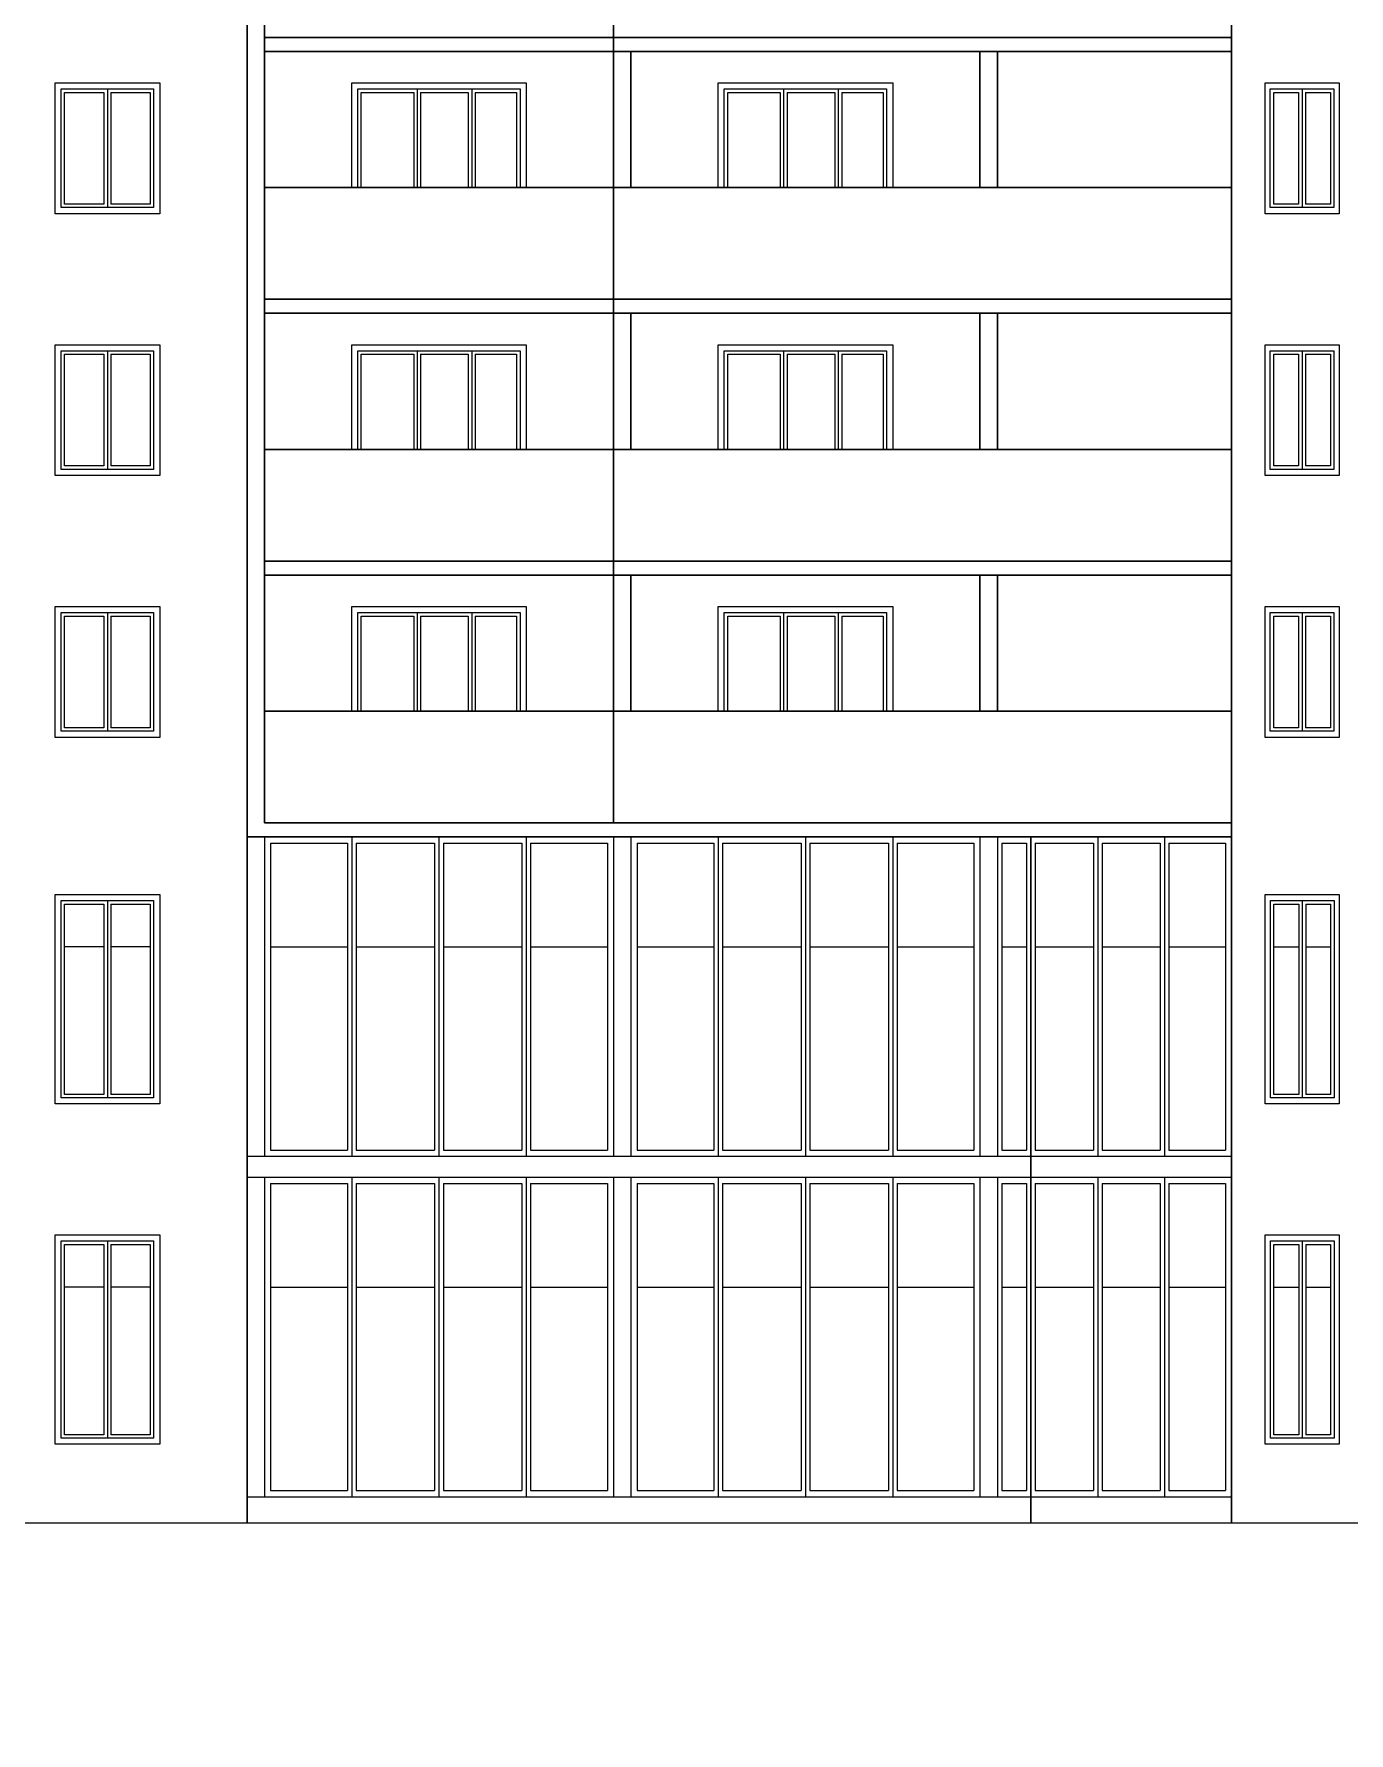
# Model space of a CAD drawing. Header units: inches. Extents: x -634 to 3638, y -6930911 to 5552.
# Drawn here: x 2327.81 to 2342.35, y 3390.96 to 3409.74 of the extents above; entities that cross this region are included whole.
import ezdxf

# ---------------------------------------------------------------- set-up
doc = ezdxf.new("R2010")
doc.units = ezdxf.units.IN
doc.header["$MEASUREMENT"] = 0
doc.linetypes.add('Dashed', pattern=[1128.888893, 564.444447, -564.444447])
for name, color, linetype, lineweight in [('ELEV', 134, 'Continuous', 18), ('фасады', 7, 'Continuous', 30), ('фасады2', 7, 'Continuous', 25)]:
    doc.layers.add(name, color=color, linetype=linetype, lineweight=lineweight)
doc.layers.add('развертка', color=7, linetype='Continuous')

msp = doc.modelspace()

# ---------------------------------------------------------------- hatches: boundary and pattern name
at = {"layer": 'ELEV', "linetype": 'Continuous'}
h = msp.add_hatch(dxfattribs=at)
h.set_pattern_fill('ANSI31', color=256, scale=0.01044, style=0)
h.set_pattern_definition([(45, (1262.311104, 3366.587935), (-0.02343928418428, 0.02343928418428), [])])
edge = h.paths.add_edge_path()
edge.add_ellipse((1445.78234, 3471.96182), major_axis=(0, 6932302.83262), ratio=0.00000001506, start_angle=89.999976115149, end_angle=270.000023884851)
edge.add_line((1445.67794, 3474.85168), (1445.67794, 3528.48347))
edge.add_line((1445.67794, 3528.48347), (1445.88675, 3528.48347))
edge.add_line((1445.88675, 3528.48347), (1445.88675, 3474.85168))

# ---------------------------------------------------------------- linework, layer by layer
at = {"layer": 'развертка'}
msp.add_line((1883.34432, 3393.27998), (2396.27892, 3393.27998), dxfattribs=at)
at = {"layer": 'фасады', "color": 7, "linetype": 'Dashed', "ltscale": 100}
for points in [[(2330.16787, 3412.43762), (2330.16787, 3409.54372)], [(2330.36079, 3412.43762), (2330.36079, 3409.54372)], [(2334.21933, 3412.43762), (2334.21933, 3409.54372)], [(2341.05184, 3412.43762), (2341.05184, 3409.54372)], [(2330.36079, 3409.69806), (2341.05184, 3409.69806)], [(2330.16787, 3409.54372), (2330.16787, 3406.64982)], [(2330.36079, 3409.54372), (2330.36079, 3406.64982)], [(2330.36079, 3409.54372), (2341.05184, 3409.54372)], [(2334.21933, 3409.54372), (2334.21933, 3406.64982)], [(2334.41226, 3409.54372), (2334.41226, 3408.03889)], [(2338.27079, 3409.54372), (2338.27079, 3408.03889)], [(2338.46372, 3409.54372), (2338.46372, 3408.03889)], [(2341.05184, 3409.54372), (2341.05184, 3406.64982)], [(2330.36079, 3408.03889), (2341.05184, 3408.03889)], [(2330.36079, 3406.80416), (2341.05184, 3406.80416)], [(2330.16787, 3406.64982), (2330.16787, 3403.75591)], [(2330.36079, 3406.64982), (2330.36079, 3403.75591)], [(2330.36079, 3406.64982), (2341.05184, 3406.64982)], [(2334.21933, 3406.64982), (2334.21933, 3403.75591)], [(2334.41226, 3406.64982), (2334.41226, 3405.14499)], [(2338.27079, 3406.64982), (2338.27079, 3405.14499)], [(2338.46372, 3406.64982), (2338.46372, 3405.14499)], [(2341.05184, 3406.64982), (2341.05184, 3403.75591)], [(2330.36079, 3405.14499), (2341.05184, 3405.14499)], [(2330.36079, 3403.91025), (2341.05184, 3403.91025)], [(2330.16787, 3403.75591), (2330.16787, 3400.86201)], [(2330.36079, 3403.75591), (2330.36079, 3401.01635)], [(2330.36079, 3403.75591), (2341.05184, 3403.75591)], [(2334.21933, 3403.75591), (2334.21933, 3401.01635)], [(2334.41226, 3403.75591), (2334.41226, 3402.25108)], [(2338.27079, 3403.75591), (2338.27079, 3402.25108)], [(2338.46372, 3403.75591), (2338.46372, 3402.25108)], [(2341.05184, 3403.75591), (2341.05184, 3400.86201)], [(2330.36079, 3402.25108), (2341.05184, 3402.25108)], [(2330.36079, 3401.01635), (2341.05184, 3401.01635)], [(2330.16787, 3400.86201), (2341.05184, 3400.86201)], [(2330.16787, 3400.86201), (2330.16787, 3397.09994)], [(2330.16787, 3400.86201), (2341.05184, 3400.86201)], [(2338.83318, 3400.86201), (2338.83318, 3397.09994)], [(2341.05184, 3400.86201), (2341.05184, 3397.09994)], [(2330.16787, 3397.09994), (2330.16787, 3393.27998)], [(2338.83318, 3397.09994), (2338.83318, 3393.27998)], [(2341.05184, 3397.09994), (2341.05184, 3393.27998)]]:
    msp.add_lwpolyline(points, dxfattribs=at)
at = {"layer": 'фасады2', "color": 7, "ltscale": 100}
for p, q in [((2341.47965, 3407.81702), (2341.47965, 3409.12893)), ((2341.47965, 3409.12893), (2342.18383, 3409.12893)), ((2341.51824, 3407.85561), (2341.51824, 3409.09034)), ((2341.51824, 3409.09034), (2341.79316, 3409.09034)), ((2341.87033, 3409.09034), (2342.14525, 3409.09034)), ((2342.14525, 3409.09034), (2342.14525, 3407.85561)), ((2342.18383, 3409.12893), (2342.18383, 3407.81702)), ((2342.18383, 3407.81702), (2341.47965, 3407.81702)), ((2341.79316, 3407.85561), (2341.51824, 3407.85561)), ((2342.14525, 3407.85561), (2341.87033, 3407.85561)), ((2341.47965, 3404.92312), (2341.47965, 3406.23502)), ((2341.47965, 3406.23502), (2342.18383, 3406.23502)), ((2341.51824, 3404.96171), (2341.51824, 3406.19644)), ((2341.51824, 3406.19644), (2341.79316, 3406.19644)), ((2341.87033, 3406.19644), (2342.14525, 3406.19644)), ((2342.14525, 3406.19644), (2342.14525, 3404.96171)), ((2342.18383, 3406.23502), (2342.18383, 3404.92312)), ((2342.18383, 3404.92312), (2341.47965, 3404.92312)), ((2341.79316, 3404.96171), (2341.51824, 3404.96171)), ((2342.14525, 3404.96171), (2341.87033, 3404.96171)), ((2341.47965, 3402.02922), (2341.47965, 3403.34112)), ((2341.47965, 3403.34112), (2342.18383, 3403.34112)), ((2341.51824, 3402.0678), (2341.51824, 3403.30253)), ((2341.51824, 3403.30253), (2341.79316, 3403.30253)), ((2341.87033, 3403.30253), (2342.14525, 3403.30253)), ((2342.14525, 3403.30253), (2342.14525, 3402.0678)), ((2342.18383, 3403.34112), (2342.18383, 3402.02922)), ((2342.18383, 3402.02922), (2341.47965, 3402.02922)), ((2341.79316, 3402.0678), (2341.51824, 3402.0678)), ((2342.14525, 3402.0678), (2341.87033, 3402.0678)), ((2341.48044, 3397.97775), (2341.48044, 3400.15783)), ((2341.48044, 3400.15783), (2342.18462, 3400.15783)), ((2341.51902, 3398.01634), (2341.51902, 3400.11924)), ((2341.51902, 3400.11924), (2341.79394, 3400.11924)), ((2341.87111, 3400.11924), (2342.14603, 3400.11924)), ((2342.14603, 3400.11924), (2342.14603, 3398.01634)), ((2342.18462, 3400.15783), (2342.18462, 3397.97775)), ((2342.18462, 3397.97775), (2341.48044, 3397.97775)), ((2341.79394, 3398.01634), (2341.51902, 3398.01634)), ((2342.14603, 3398.01634), (2341.87111, 3398.01634)), ((2341.48044, 3394.21568), (2341.48044, 3396.39575)), ((2341.48044, 3396.39575), (2342.18462, 3396.39575)), ((2341.51902, 3394.25426), (2341.51902, 3396.35717)), ((2341.51902, 3396.35717), (2341.79394, 3396.35717)), ((2341.87111, 3396.35717), (2342.14603, 3396.35717)), ((2342.14603, 3396.35717), (2342.14603, 3394.25426)), ((2342.18462, 3396.39575), (2342.18462, 3394.21568)), ((2341.79394, 3394.25426), (2341.51902, 3394.25426)), ((2342.14603, 3394.25426), (2341.87111, 3394.25426)), ((2342.18462, 3394.21568), (2341.48044, 3394.21568))]:
    msp.add_line(p, q, dxfattribs=at)
for points in [[(2328.04567, 3409.19645), (2329.20323, 3409.19645), (2329.20323, 3407.7495), (2328.04567, 3407.7495)], [(2328.11319, 3409.12893), (2329.13571, 3409.12893), (2329.13571, 3407.81702), (2328.11319, 3407.81702)], [(2341.42177, 3409.19645), (2342.24171, 3409.19645), (2342.24171, 3407.7495), (2341.42177, 3407.7495)], [(2328.04567, 3406.30255), (2329.20323, 3406.30255), (2329.20323, 3404.8556), (2328.04567, 3404.8556)], [(2341.42177, 3406.30255), (2342.24171, 3406.30255), (2342.24171, 3404.8556), (2341.42177, 3404.8556)], [(2328.11319, 3406.23502), (2329.13571, 3406.23502), (2329.13571, 3404.92312), (2328.11319, 3404.92312)], [(2328.04567, 3403.40864), (2329.20323, 3403.40864), (2329.20323, 3401.96169), (2328.04567, 3401.96169)], [(2328.11319, 3403.34112), (2329.13571, 3403.34112), (2329.13571, 3402.02922), (2328.11319, 3402.02922)], [(2341.42177, 3403.40864), (2342.24171, 3403.40864), (2342.24171, 3401.96169), (2341.42177, 3401.96169)], [(2328.04567, 3400.22535), (2329.20323, 3400.22535), (2329.20323, 3397.91023), (2328.04567, 3397.91023)], [(2328.11319, 3400.15783), (2329.13571, 3400.15783), (2329.13571, 3397.97775), (2328.11319, 3397.97775)], [(2341.42256, 3400.22535), (2342.2425, 3400.22535), (2342.2425, 3397.91023), (2341.42256, 3397.91023)], [(2328.04567, 3396.46328), (2329.20323, 3396.46328), (2329.20323, 3394.14815), (2328.04567, 3394.14815)], [(2328.11319, 3396.39575), (2329.13571, 3396.39575), (2329.13571, 3394.21568), (2328.11319, 3394.21568)], [(2341.42256, 3396.46328), (2342.2425, 3396.46328), (2342.2425, 3394.14815), (2341.42256, 3394.14815)]]:
    msp.add_lwpolyline(points, close=True, dxfattribs=at)
for points in [[(2328.58587, 3407.85561), (2328.15178, 3407.85561), (2328.15178, 3409.09034), (2328.58587, 3409.09034)], [(2328.58587, 3409.09034), (2328.58587, 3407.85561)], [(2328.62445, 3409.12893), (2328.62445, 3407.81702)], [(2328.66304, 3409.09034), (2329.09712, 3409.09034), (2329.09712, 3407.85561), (2328.66304, 3407.85561)], [(2328.66304, 3409.09034), (2328.66304, 3407.85561)], [(2341.79316, 3409.09034), (2341.79316, 3407.85561)], [(2341.79316, 3409.09034), (2341.79316, 3407.85561)], [(2341.83174, 3409.12893), (2341.83174, 3407.81702)], [(2341.87033, 3409.09034), (2341.87033, 3407.85561)], [(2328.58587, 3404.96171), (2328.15178, 3404.96171), (2328.15178, 3406.19644), (2328.58587, 3406.19644)], [(2328.58587, 3406.19644), (2328.58587, 3404.96171)], [(2328.62445, 3406.23502), (2328.62445, 3404.92312)], [(2328.66304, 3406.19644), (2329.09712, 3406.19644), (2329.09712, 3404.96171), (2328.66304, 3404.96171)], [(2328.66304, 3406.19644), (2328.66304, 3404.96171)], [(2341.79316, 3406.19644), (2341.79316, 3404.96171)], [(2341.79316, 3406.19644), (2341.79316, 3404.96171)], [(2341.83174, 3406.23502), (2341.83174, 3404.92312)], [(2341.87033, 3406.19644), (2341.87033, 3404.96171)], [(2328.58587, 3402.0678), (2328.15178, 3402.0678), (2328.15178, 3403.30253), (2328.58587, 3403.30253)], [(2328.58587, 3403.30253), (2328.58587, 3402.0678)], [(2328.62445, 3403.34112), (2328.62445, 3402.02922)], [(2328.66304, 3403.30253), (2329.09712, 3403.30253), (2329.09712, 3402.0678), (2328.66304, 3402.0678)], [(2328.66304, 3403.30253), (2328.66304, 3402.0678)], [(2341.79316, 3403.30253), (2341.79316, 3402.0678)], [(2341.79316, 3403.30253), (2341.79316, 3402.0678)], [(2341.83174, 3403.34112), (2341.83174, 3402.02922)], [(2341.87033, 3403.30253), (2341.87033, 3402.0678)], [(2328.58587, 3398.01634), (2328.15178, 3398.01634), (2328.15178, 3400.11924), (2328.58587, 3400.11924)], [(2328.58587, 3400.11924), (2328.58587, 3398.01634)], [(2328.62445, 3400.15783), (2328.62445, 3397.97775)], [(2328.66304, 3400.11924), (2329.09712, 3400.11924), (2329.09712, 3398.01634), (2328.66304, 3398.01634)], [(2328.66304, 3400.11924), (2328.66304, 3398.01634)], [(2341.79394, 3400.11924), (2341.79394, 3398.01634)], [(2341.83253, 3400.15783), (2341.83253, 3397.97775)], [(2341.87111, 3400.11924), (2341.87111, 3398.01634)], [(2341.79394, 3399.25107), (2341.79394, 3398.01634)], [(2328.58587, 3394.25426), (2328.15178, 3394.25426), (2328.15178, 3396.35717), (2328.58587, 3396.35717)], [(2328.58587, 3396.35717), (2328.58587, 3394.25426)], [(2328.62445, 3396.39575), (2328.62445, 3394.21568)], [(2328.66304, 3396.35717), (2329.09712, 3396.35717), (2329.09712, 3394.25426), (2328.66304, 3394.25426)], [(2328.66304, 3396.35717), (2328.66304, 3394.25426)], [(2341.79394, 3396.35717), (2341.79394, 3394.25426)], [(2341.83253, 3396.39575), (2341.83253, 3394.21568)], [(2341.87111, 3396.35717), (2341.87111, 3394.25426)], [(2341.79394, 3395.489), (2341.79394, 3394.25426)]]:
    msp.add_lwpolyline(points, dxfattribs=at)
at = {"layer": 'фасады2', "color": 7, "linetype": 'Dashed', "ltscale": 100}
for points in [[(2331.32543, 3408.03889), (2331.32543, 3409.19645), (2333.2547, 3409.19645), (2333.2547, 3408.03889)], [(2331.39295, 3408.03889), (2331.39295, 3409.12893), (2333.18717, 3409.12893), (2333.18717, 3408.03889)], [(2331.43154, 3408.03889), (2331.43154, 3409.09034), (2332.01032, 3409.09034)], [(2332.01032, 3409.09034), (2332.01032, 3408.03889)], [(2332.0489, 3409.12893), (2332.0489, 3408.03889)], [(2332.08749, 3409.09034), (2332.08749, 3408.03889)], [(2332.08749, 3409.09034), (2332.61321, 3409.09034)], [(2332.61321, 3409.09034), (2332.61321, 3408.03889)], [(2332.6518, 3409.12893), (2332.6518, 3408.03889)], [(2332.69038, 3409.09034), (2332.69038, 3408.03889)], [(2332.69038, 3409.09034), (2333.14859, 3409.09034), (2333.14859, 3408.03889)], [(2335.37689, 3408.03889), (2335.37689, 3409.19645), (2337.30616, 3409.19645), (2337.30616, 3408.03889)], [(2335.44442, 3408.03889), (2335.44442, 3409.12893), (2337.23864, 3409.12893), (2337.23864, 3408.03889)], [(2335.483, 3408.03889), (2335.483, 3409.09034), (2336.06178, 3409.09034)], [(2336.06178, 3409.09034), (2336.06178, 3408.03889)], [(2336.10037, 3409.12893), (2336.10037, 3408.03889)], [(2336.13895, 3409.09034), (2336.13895, 3408.03889)], [(2336.13895, 3409.09034), (2336.66468, 3409.09034)], [(2336.66468, 3409.09034), (2336.66468, 3408.03889)], [(2336.70326, 3409.12893), (2336.70326, 3408.03889)], [(2336.74185, 3409.09034), (2336.74185, 3408.03889)], [(2336.74185, 3409.09034), (2337.20005, 3409.09034), (2337.20005, 3408.03889)], [(2331.32543, 3405.14499), (2331.32543, 3406.30255), (2333.2547, 3406.30255), (2333.2547, 3405.14499)], [(2335.37689, 3405.14499), (2335.37689, 3406.30255), (2337.30616, 3406.30255), (2337.30616, 3405.14499)], [(2331.39295, 3405.14499), (2331.39295, 3406.23502), (2333.18717, 3406.23502), (2333.18717, 3405.14499)], [(2331.43154, 3405.14499), (2331.43154, 3406.19644), (2332.01032, 3406.19644)], [(2332.01032, 3406.19644), (2332.01032, 3405.14499)], [(2332.0489, 3406.23502), (2332.0489, 3405.14499)], [(2332.08749, 3406.19644), (2332.08749, 3405.14499)], [(2332.08749, 3406.19644), (2332.61321, 3406.19644)], [(2332.61321, 3406.19644), (2332.61321, 3405.14499)], [(2332.6518, 3406.23502), (2332.6518, 3405.14499)], [(2332.69038, 3406.19644), (2332.69038, 3405.14499)], [(2332.69038, 3406.19644), (2333.14859, 3406.19644), (2333.14859, 3405.14499)], [(2335.44442, 3405.14499), (2335.44442, 3406.23502), (2337.23864, 3406.23502), (2337.23864, 3405.14499)], [(2335.483, 3405.14499), (2335.483, 3406.19644), (2336.06178, 3406.19644)], [(2336.06178, 3406.19644), (2336.06178, 3405.14499)], [(2336.10037, 3406.23502), (2336.10037, 3405.14499)], [(2336.13895, 3406.19644), (2336.13895, 3405.14499)], [(2336.13895, 3406.19644), (2336.66468, 3406.19644)], [(2336.66468, 3406.19644), (2336.66468, 3405.14499)], [(2336.70326, 3406.23502), (2336.70326, 3405.14499)], [(2336.74185, 3406.19644), (2336.74185, 3405.14499)], [(2336.74185, 3406.19644), (2337.20005, 3406.19644), (2337.20005, 3405.14499)], [(2331.32543, 3402.25108), (2331.32543, 3403.40864), (2333.2547, 3403.40864), (2333.2547, 3402.25108)], [(2331.39295, 3402.25108), (2331.39295, 3403.34112), (2333.18717, 3403.34112), (2333.18717, 3402.25108)], [(2331.43154, 3402.25108), (2331.43154, 3403.30253), (2332.01032, 3403.30253)], [(2332.01032, 3403.30253), (2332.01032, 3402.25108)], [(2332.0489, 3403.34112), (2332.0489, 3402.25108)], [(2332.08749, 3403.30253), (2332.08749, 3402.25108)], [(2332.08749, 3403.30253), (2332.61321, 3403.30253)], [(2332.61321, 3403.30253), (2332.61321, 3402.25108)], [(2332.6518, 3403.34112), (2332.6518, 3402.25108)], [(2332.69038, 3403.30253), (2332.69038, 3402.25108)], [(2332.69038, 3403.30253), (2333.14859, 3403.30253), (2333.14859, 3402.25108)], [(2335.37689, 3402.25108), (2335.37689, 3403.40864), (2337.30616, 3403.40864), (2337.30616, 3402.25108)], [(2335.44442, 3402.25108), (2335.44442, 3403.34112), (2337.23864, 3403.34112), (2337.23864, 3402.25108)], [(2335.483, 3402.25108), (2335.483, 3403.30253), (2336.06178, 3403.30253)], [(2336.06178, 3403.30253), (2336.06178, 3402.25108)], [(2336.10037, 3403.34112), (2336.10037, 3402.25108)], [(2336.13895, 3403.30253), (2336.13895, 3402.25108)], [(2336.13895, 3403.30253), (2336.66468, 3403.30253)], [(2336.66468, 3403.30253), (2336.66468, 3402.25108)], [(2336.70326, 3403.34112), (2336.70326, 3402.25108)], [(2336.74185, 3403.30253), (2336.74185, 3402.25108)], [(2336.74185, 3403.30253), (2337.20005, 3403.30253), (2337.20005, 3402.25108)], [(2330.36079, 3400.86201), (2330.36079, 3397.33145)], [(2330.42832, 3400.79448), (2331.2772, 3400.79448)], [(2330.42832, 3400.79448), (2330.42832, 3397.39897)], [(2331.2772, 3400.79448), (2331.2772, 3397.39897)], [(2331.32543, 3400.86201), (2331.32543, 3397.33145)], [(2331.37366, 3400.79448), (2331.37366, 3397.39897)], [(2331.37366, 3400.79448), (2332.24183, 3400.79448)], [(2332.24183, 3400.79448), (2332.24183, 3397.39897)], [(2332.29006, 3400.86201), (2332.29006, 3397.33145)], [(2332.33829, 3400.79448), (2332.33829, 3397.39897)], [(2332.33829, 3400.79448), (2333.20646, 3400.79448)], [(2333.20646, 3400.79448), (2333.20646, 3397.39897)], [(2333.2547, 3400.86201), (2333.2547, 3397.33145)], [(2333.30293, 3400.79448), (2333.30293, 3397.39897)], [(2333.30293, 3400.79448), (2334.15181, 3400.79448)], [(2334.15181, 3400.79448), (2334.15181, 3397.39897)], [(2334.21933, 3400.86201), (2334.21933, 3397.33145)], [(2334.41226, 3400.86201), (2334.41226, 3397.33145)], [(2334.47978, 3400.79448), (2335.32866, 3400.79448)], [(2334.47978, 3400.79448), (2334.47978, 3397.39897)], [(2335.32866, 3400.79448), (2335.32866, 3397.39897)], [(2335.37689, 3400.86201), (2335.37689, 3397.33145)], [(2335.42512, 3400.79448), (2335.42512, 3397.39897)], [(2335.42512, 3400.79448), (2336.29329, 3400.79448)], [(2336.29329, 3400.79448), (2336.29329, 3397.39897)], [(2336.34153, 3400.86201), (2336.34153, 3397.33145)], [(2336.38976, 3400.79448), (2336.38976, 3397.39897)], [(2336.38976, 3400.79448), (2337.25793, 3400.79448)], [(2337.25793, 3400.79448), (2337.25793, 3397.39897)], [(2337.30616, 3400.86201), (2337.30616, 3397.33145)], [(2337.35439, 3400.79448), (2337.35439, 3397.39897)], [(2337.35439, 3400.79448), (2338.20327, 3400.79448)], [(2338.20327, 3400.79448), (2338.20327, 3397.39897)], [(2338.27079, 3400.86201), (2338.27079, 3397.33145)], [(2338.27079, 3400.86201), (2338.27079, 3397.33145)], [(2338.46372, 3400.86201), (2338.46372, 3397.33145)], [(2338.51195, 3400.79448), (2338.78494, 3400.79448)], [(2338.51195, 3400.79448), (2338.51195, 3397.39897)], [(2338.78494, 3400.79448), (2338.78494, 3397.39897)], [(2338.88141, 3400.79448), (2338.88141, 3397.39897)], [(2338.88141, 3400.79448), (2339.52385, 3400.79448)], [(2339.52385, 3400.79448), (2339.52385, 3397.39897)], [(2339.57209, 3400.86201), (2339.57209, 3397.33145)], [(2339.62032, 3400.79448), (2339.62032, 3397.39897)], [(2339.62032, 3400.79448), (2340.26276, 3400.79448)], [(2340.26276, 3400.79448), (2340.26276, 3397.39897)], [(2340.311, 3400.86201), (2340.311, 3397.33145)], [(2340.35923, 3400.79448), (2340.98431, 3400.79448)], [(2340.35923, 3400.79448), (2340.35923, 3397.39897)], [(2340.98431, 3400.79448), (2340.98431, 3397.39897)], [(2328.58587, 3399.64657), (2328.15178, 3399.64657)], [(2329.09712, 3399.64657), (2328.66304, 3399.64657)], [(2330.42832, 3399.64657), (2331.2772, 3399.64657)], [(2331.37366, 3399.64657), (2332.24183, 3399.64657)], [(2332.33829, 3399.64657), (2333.20646, 3399.64657)], [(2333.30293, 3399.64657), (2334.15181, 3399.64657)], [(2334.47978, 3399.64657), (2335.32866, 3399.64657)], [(2335.42512, 3399.64657), (2336.29329, 3399.64657)], [(2336.38976, 3399.64657), (2337.25793, 3399.64657)], [(2337.35439, 3399.64657), (2338.20327, 3399.64657)], [(2338.51195, 3399.64657), (2338.78494, 3399.64657)], [(2338.88141, 3399.64657), (2339.52385, 3399.64657)], [(2339.62032, 3399.64657), (2340.26276, 3399.64657)], [(2340.35923, 3399.64657), (2340.98431, 3399.64657)], [(2341.51902, 3399.64657), (2341.79394, 3399.64657)], [(2341.87111, 3399.64657), (2342.14603, 3399.64657)], [(2330.16787, 3397.33145), (2334.41226, 3397.33145)], [(2330.42832, 3397.39897), (2331.2772, 3397.39897)], [(2331.37366, 3397.39897), (2332.24183, 3397.39897)], [(2332.33829, 3397.39897), (2333.20646, 3397.39897)], [(2333.30293, 3397.39897), (2334.15181, 3397.39897)], [(2334.41226, 3397.33145), (2338.83318, 3397.33145)], [(2334.47978, 3397.39897), (2335.32866, 3397.39897)], [(2335.42512, 3397.39897), (2336.29329, 3397.39897)], [(2336.38976, 3397.39897), (2337.25793, 3397.39897)], [(2337.35439, 3397.39897), (2338.20327, 3397.39897)], [(2338.51195, 3397.39897), (2338.78494, 3397.39897)], [(2338.83318, 3397.33145), (2341.05184, 3397.33145)], [(2338.88141, 3397.39897), (2339.52385, 3397.39897)], [(2339.62032, 3397.39897), (2340.26276, 3397.39897)], [(2340.35923, 3397.39897), (2340.98431, 3397.39897)], [(2330.16787, 3397.09994), (2341.05184, 3397.09994)], [(2330.36079, 3397.09994), (2330.36079, 3393.56937)], [(2331.32543, 3397.09994), (2331.32543, 3393.56937)], [(2332.29006, 3397.09994), (2332.29006, 3393.56937)], [(2333.2547, 3397.09994), (2333.2547, 3393.56937)], [(2334.21933, 3397.09994), (2334.21933, 3393.56937)], [(2334.41226, 3397.09994), (2334.41226, 3393.56937)], [(2335.37689, 3397.09994), (2335.37689, 3393.56937)], [(2336.34153, 3397.09994), (2336.34153, 3393.56937)], [(2337.30616, 3397.09994), (2337.30616, 3393.56937)], [(2338.27079, 3397.09994), (2338.27079, 3393.56937)], [(2338.27079, 3397.09994), (2338.27079, 3393.56937)], [(2338.46372, 3397.09994), (2338.46372, 3393.56937)], [(2339.57209, 3397.09994), (2339.57209, 3393.56937)], [(2340.311, 3397.09994), (2340.311, 3393.56937)], [(2330.42832, 3397.03241), (2331.2772, 3397.03241)], [(2330.42832, 3397.03241), (2330.42832, 3393.6369)], [(2331.2772, 3397.03241), (2331.2772, 3393.6369)], [(2331.37366, 3397.03241), (2331.37366, 3393.6369)], [(2331.37366, 3397.03241), (2332.24183, 3397.03241)], [(2332.24183, 3397.03241), (2332.24183, 3393.6369)], [(2332.33829, 3397.03241), (2332.33829, 3393.6369)], [(2332.33829, 3397.03241), (2333.20646, 3397.03241)], [(2333.20646, 3397.03241), (2333.20646, 3393.6369)], [(2333.30293, 3397.03241), (2333.30293, 3393.6369)], [(2333.30293, 3397.03241), (2334.15181, 3397.03241)], [(2334.15181, 3397.03241), (2334.15181, 3393.6369)], [(2334.47978, 3397.03241), (2335.32866, 3397.03241)], [(2334.47978, 3397.03241), (2334.47978, 3393.6369)], [(2335.32866, 3397.03241), (2335.32866, 3393.6369)], [(2335.42512, 3397.03241), (2335.42512, 3393.6369)], [(2335.42512, 3397.03241), (2336.29329, 3397.03241)], [(2336.29329, 3397.03241), (2336.29329, 3393.6369)], [(2336.38976, 3397.03241), (2336.38976, 3393.6369)], [(2336.38976, 3397.03241), (2337.25793, 3397.03241)], [(2337.25793, 3397.03241), (2337.25793, 3393.6369)], [(2337.35439, 3397.03241), (2337.35439, 3393.6369)], [(2337.35439, 3397.03241), (2338.20327, 3397.03241)], [(2338.20327, 3397.03241), (2338.20327, 3393.6369)], [(2338.51195, 3397.03241), (2338.78494, 3397.03241)], [(2338.51195, 3397.03241), (2338.51195, 3393.6369)], [(2338.78494, 3397.03241), (2338.78494, 3393.6369)], [(2338.88141, 3397.03241), (2338.88141, 3393.6369)], [(2338.88141, 3397.03241), (2339.52385, 3397.03241)], [(2339.52385, 3397.03241), (2339.52385, 3393.6369)], [(2339.62032, 3397.03241), (2339.62032, 3393.6369)], [(2339.62032, 3397.03241), (2340.26276, 3397.03241)], [(2340.26276, 3397.03241), (2340.26276, 3393.6369)], [(2340.35923, 3397.03241), (2340.98431, 3397.03241)], [(2340.35923, 3397.03241), (2340.35923, 3393.6369)], [(2340.98431, 3397.03241), (2340.98431, 3393.6369)], [(2328.58587, 3395.8845), (2328.15178, 3395.8845)], [(2329.09712, 3395.8845), (2328.66304, 3395.8845)], [(2330.42832, 3395.8845), (2331.2772, 3395.8845)], [(2331.37366, 3395.8845), (2332.24183, 3395.8845)], [(2332.33829, 3395.8845), (2333.20646, 3395.8845)], [(2333.30293, 3395.8845), (2334.15181, 3395.8845)], [(2334.47978, 3395.8845), (2335.32866, 3395.8845)], [(2335.42512, 3395.8845), (2336.29329, 3395.8845)], [(2336.38976, 3395.8845), (2337.25793, 3395.8845)], [(2337.35439, 3395.8845), (2338.20327, 3395.8845)], [(2338.51195, 3395.8845), (2338.78494, 3395.8845)], [(2338.88141, 3395.8845), (2339.52385, 3395.8845)], [(2339.62032, 3395.8845), (2340.26276, 3395.8845)], [(2340.35923, 3395.8845), (2340.98431, 3395.8845)], [(2341.51902, 3395.8845), (2341.79394, 3395.8845)], [(2341.87111, 3395.8845), (2342.14603, 3395.8845)], [(2330.16787, 3393.56937), (2334.41226, 3393.56937)], [(2330.42832, 3393.6369), (2331.2772, 3393.6369)], [(2331.37366, 3393.6369), (2332.24183, 3393.6369)], [(2332.33829, 3393.6369), (2333.20646, 3393.6369)], [(2333.30293, 3393.6369), (2334.15181, 3393.6369)], [(2334.41226, 3393.56937), (2338.83318, 3393.56937)], [(2334.47978, 3393.6369), (2335.32866, 3393.6369)], [(2335.42512, 3393.6369), (2336.29329, 3393.6369)], [(2336.38976, 3393.6369), (2337.25793, 3393.6369)], [(2337.35439, 3393.6369), (2338.20327, 3393.6369)], [(2338.51195, 3393.6369), (2338.78494, 3393.6369)], [(2338.83318, 3393.56937), (2341.05184, 3393.56937)], [(2338.88141, 3393.6369), (2339.52385, 3393.6369)], [(2339.62032, 3393.6369), (2340.26276, 3393.6369)], [(2340.35923, 3393.6369), (2340.98431, 3393.6369)]]:
    msp.add_lwpolyline(points, dxfattribs=at)

doc.saveas('drawing.dxf')
